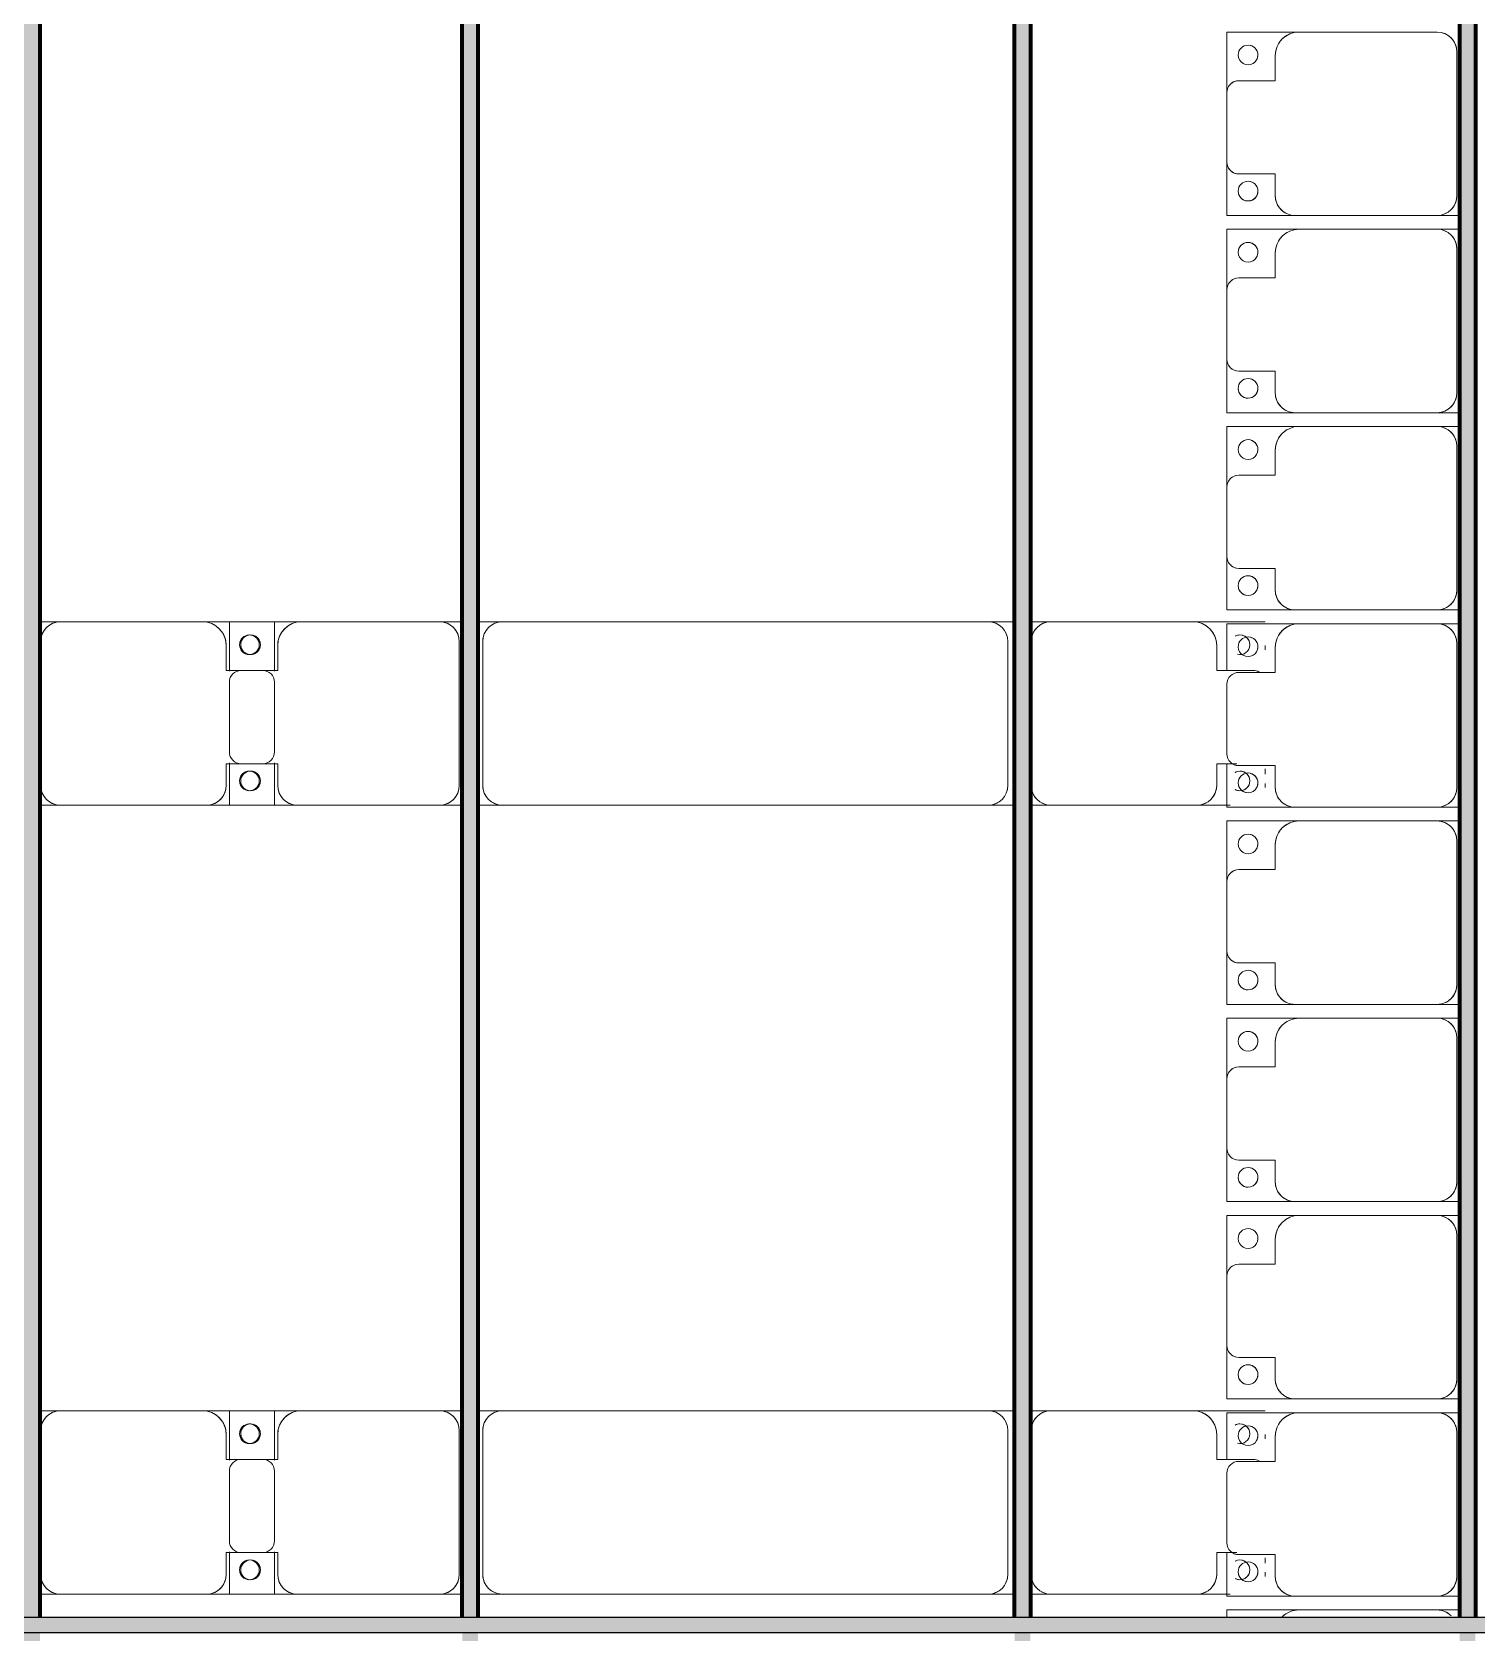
# Model space of a CAD drawing. Header units: millimetres. Extents: x -268744 to 115753, y -96240 to -10461.
# Drawn here: x -188074 to -184413, y -52647 to -48588 of the extents above; entities that cross this region are included whole.
import ezdxf

# ---------------------------------------------------------------- set-up
doc = ezdxf.new("R2010")
doc.units = ezdxf.units.MM
doc.layers.add('A-GENM', color=13, linetype='Continuous', lineweight=9)
doc.layers.add('S-BEAM', color=12, linetype='Continuous', lineweight=9)

# ---------------------------------------------------------------- blocks, each defined once
blk = doc.blocks.new('Dai phao do pin - DẢI PHAO ĐỠ PIN-V10-KHUNG KẾT CẤU BÈ PIN 1')
at = {"layer": 'A-GENM', "color": 7}
for p, q in [((65977.6, 241.6), (66029.7, 241.6)), ((65977.6, 241.6), (66029.7, 241.6)), ((66389.7, 241.6), (66029.7, 241.6)), ((66389.7, 241.6), (66572.2, 241.6)), ((66572.2, 241.6), (66389.7, 241.6)), ((66457.8, 241.6), (66640.3, 241.6)), ((66457.8, 116.2), (66457.8, 241.6)), ((66640.3, 241.6), (66457.8, 241.6)), ((66572.2, 241.6), (66572.2, 116.2)), ((66990.3, 241.6), (66640.3, 241.6)), ((66990.3, 241.6), (67047.6, 241.6)), ((66990.3, 241.6), (67047.6, 241.6)), ((67087.6, 241.6), (67149.7, 241.6)), ((67087.6, 241.6), (67149.7, 241.6)), ((68380.3, 241.6), (67149.7, 241.6)), ((68380.3, 241.6), (68447.6, 241.6)), ((68380.3, 241.6), (68447.6, 241.6)), ((68487.6, 241.6), (68539.7, 241.6)), ((68487.6, 241.6), (68539.7, 241.6)), ((68899.7, 241.6), (68539.7, 241.6)), ((68899.7, 241.6), (69082.2, 241.6)), ((69082.2, 241.6), (68899.7, 241.6)), ((65979.7, 191.6), (65979.7, -173.4)), ((66449.7, 118.2), (66449.7, 181.6)), ((66580.3, 181.6), (66580.3, 118.2)), ((67040.3, -173.4), (67040.3, 191.6)), ((67099.7, 191.6), (67099.7, -173.4)), ((68430.3, -173.4), (68430.3, 191.6)), ((68489.7, 191.6), (68489.7, -173.4)), ((68959.7, 118.2), (68959.7, 181.6)), ((69082.2, 181.2), (69082.2, 170.6)), ((69082.2, 170.6), (69082.2, 181.2)), ((66542.2, 118.2), (66449.7, 118.2)), ((66457.8, 88.2), (66457.8, -88.2)), ((66580.3, 118.2), (66487.8, 118.2)), ((66572.2, -88.2), (66572.2, 88.2)), ((69052.2, 118.2), (68959.7, 118.2)), ((66449.7, -173.4), (66449.7, -118.2)), ((66449.7, -118.2), (66542.2, -118.2)), ((66457.8, -223.4), (66457.8, -116.2)), ((66487.8, -118.2), (66580.3, -118.2)), ((66572.2, -116.2), (66572.2, -223.4)), ((66580.3, -118.2), (66580.3, -173.4)), ((68959.7, -173.4), (68959.7, -118.2)), ((68959.7, -118.2), (69010.6, -118.2)), ((69082.2, -131.3), (69082.2, -144.7)), ((69082.2, -144.7), (69082.2, -131.3)), ((69082.2, -168), (69082.2, -178.9)), ((69082.2, -178.9), (69082.2, -168)), ((66029.7, -223.4), (65977.6, -223.4)), ((66029.7, -223.4), (65977.6, -223.4)), ((66029.7, -223.4), (66399.7, -223.4)), ((66572.2, -223.4), (66399.7, -223.4)), ((66399.7, -223.4), (66572.2, -223.4)), ((66630.3, -223.4), (66457.8, -223.4)), ((66457.8, -223.4), (66630.3, -223.4)), ((66630.3, -223.4), (66990.3, -223.4)), ((67047.6, -223.4), (66990.3, -223.4)), ((67047.6, -223.4), (66990.3, -223.4)), ((67149.7, -223.4), (67087.6, -223.4)), ((67149.7, -223.4), (67087.6, -223.4)), ((67149.7, -223.4), (68380.3, -223.4)), ((68447.6, -223.4), (68380.3, -223.4)), ((68447.6, -223.4), (68380.3, -223.4)), ((68539.7, -223.4), (68487.6, -223.4)), ((68539.7, -223.4), (68487.6, -223.4)), ((68539.7, -223.4), (68909.7, -223.4)), ((68993.6, -223.4), (68909.7, -223.4)), ((68909.7, -223.4), (68993.6, -223.4))]:
    blk.add_line(p, q, dxfattribs=at)
for centre, radius, start, end in [((66029.7, 191.6), 50, 90, 180), ((66029.7, 191.6), 50, 105, 180), ((66389.7, 181.6), 60, 0, 90), ((66389.7, 181.6), 60, 0, 60), ((66508.6, 183.2), 25, 360, 180), ((66508.6, 183.2), 25, 360, 165), ((66511.4, 183.2), 25, 0, 180), ((66511.4, 183.2), 25, 90, 180), ((66511.4, 183.2), 25, 15, 75), ((66640.3, 181.6), 60, 90, 180), ((66640.3, 181.6), 60, 120, 180), ((66990.3, 191.6), 50, 0, 90), ((66990.3, 191.6), 50, 0, 75), ((67149.7, 191.6), 50, 90, 180), ((67149.7, 191.6), 50, 150, 180), ((67149.7, 191.6), 50, 105, 135), ((68380.3, 191.6), 50, 360, 90), ((68380.3, 191.6), 50, 60, 90), ((68380.3, 191.6), 50, 15, 30), ((68539.7, 191.6), 50, 90, 180), ((68539.7, 191.6), 50, 105, 180), ((68899.7, 181.6), 60, 360, 90), ((68899.7, 181.6), 60, 360, 60), ((69018.6, 183.2), 25, 0, 120), ((69018.6, 183.2), 25, 90, 120), ((69018.6, 183.2), 25, 0, 89.8669), ((66508.6, 183.2), 25, 180, 0), ((66511.4, 183.2), 25, 180, 0), ((66511.4, 183.2), 25, 180, 300), ((66508.6, 183.2), 25, 210, 360), ((66511.4, 183.2), 25, 330, 345), ((69018.6, 183.2), 25, 255, 0), ((69018.6, 183.2), 25, 255, 0), ((66487.8, 88.2), 30, 90, 180), ((66542.2, 88.2), 30, 0, 90), ((69052.2, 88.2), 30, 60, 90), ((66487.8, -88.2), 30, 180, 270), ((66542.2, -88.2), 30, 270, 360), ((66508.6, -161.8), 25, 360, 180), ((66508.6, -161.8), 25, 180, 360), ((66508.6, -161.8), 25, 105, 165), ((66508.6, -161.8), 25, 195, 360), ((66511.4, -161.8), 25, 0, 180), ((66511.4, -161.8), 25, 105, 180), ((66511.4, -161.8), 25, 180, 360), ((66511.4, -161.8), 25, 180, 270), ((66508.6, -161.8), 25, 360, 75), ((66511.4, -161.8), 25, 15, 75), ((69018.6, -161.8), 25, 0, 120), ((69018.6, -161.8), 25, 105, 120), ((69018.6, -161.8), 25, 240, 0), ((69018.6, -161.8), 25, 0, 89.8669), ((69018.6, -161.8), 25, 270.1331, 0), ((66029.7, -173.4), 50, 180, 270), ((66029.7, -173.4), 50, 180, 255), ((66399.7, -173.4), 50, 270, 360), ((66399.7, -173.4), 50, 285, 0), ((66511.4, -161.8), 25, 285, 345), ((66630.3, -173.4), 50, 180, 270), ((66630.3, -173.4), 50, 180, 255), ((66990.3, -173.4), 50, 270, 0), ((66990.3, -173.4), 50, 285, 0), ((67149.7, -173.4), 50, 180, 270), ((67149.7, -173.4), 50, 180, 210), ((68380.3, -173.4), 50, 270, 0), ((68380.3, -173.4), 50, 330, 0), ((68539.7, -173.4), 50, 180, 270), ((68539.7, -173.4), 50, 180, 255), ((68909.7, -173.4), 50, 270, 360), ((68909.7, -173.4), 50, 285, 360), ((69018.6, -161.8), 25, 240, 270), ((67149.7, -173.4), 50, 240, 270), ((68380.3, -173.4), 50, 285, 300)]:
    blk.add_arc(centre, radius, start, end, dxfattribs=at)
blk = doc.blocks.new('Dai phao do pin - DẢI PHAO ĐỠ PIN-V11-KHUNG KẾT CẤU BÈ PIN 1')
at = {"layer": 'A-GENM', "color": 7}
for p, q in [((65977.6, 241.6), (66029.7, 241.6)), ((65977.6, 241.6), (66029.7, 241.6)), ((66389.7, 241.6), (66029.7, 241.6)), ((66389.7, 241.6), (66572.2, 241.6)), ((66572.2, 241.6), (66389.7, 241.6)), ((66457.8, 241.6), (66640.3, 241.6)), ((66457.8, 116.2), (66457.8, 241.6)), ((66640.3, 241.6), (66457.8, 241.6)), ((66572.2, 241.6), (66572.2, 116.2)), ((66990.3, 241.6), (66640.3, 241.6)), ((66990.3, 241.6), (67047.6, 241.6)), ((66990.3, 241.6), (67047.6, 241.6)), ((67087.6, 241.6), (67149.7, 241.6)), ((67087.6, 241.6), (67149.7, 241.6)), ((68380.3, 241.6), (67149.7, 241.6)), ((68380.3, 241.6), (68447.6, 241.6)), ((68380.3, 241.6), (68447.6, 241.6)), ((68487.6, 241.6), (68539.7, 241.6)), ((68487.6, 241.6), (68539.7, 241.6)), ((68899.7, 241.6), (68539.7, 241.6)), ((68899.7, 241.6), (69082.2, 241.6)), ((69082.2, 241.6), (68899.7, 241.6)), ((65979.7, 191.6), (65979.7, -173.4)), ((66449.7, 118.2), (66449.7, 181.6)), ((66580.3, 181.6), (66580.3, 118.2)), ((67040.3, -173.4), (67040.3, 191.6)), ((67099.7, 191.6), (67099.7, -173.4)), ((68430.3, -173.4), (68430.3, 191.6)), ((68489.7, 191.6), (68489.7, -173.4)), ((68959.7, 118.2), (68959.7, 181.6)), ((69082.2, 181.2), (69082.2, 170.6)), ((69082.2, 170.6), (69082.2, 181.2)), ((66542.2, 118.2), (66449.7, 118.2)), ((66457.8, 88.2), (66457.8, -88.2)), ((66580.3, 118.2), (66487.8, 118.2)), ((66572.2, -88.2), (66572.2, 88.2)), ((69052.2, 118.2), (68959.7, 118.2)), ((66449.7, -173.4), (66449.7, -118.2)), ((66449.7, -118.2), (66542.2, -118.2)), ((66457.8, -223.4), (66457.8, -116.2)), ((66487.8, -118.2), (66580.3, -118.2)), ((66572.2, -116.2), (66572.2, -223.4)), ((66580.3, -118.2), (66580.3, -173.4)), ((68959.7, -173.4), (68959.7, -118.2)), ((68959.7, -118.2), (69010.6, -118.2)), ((69082.2, -131.3), (69082.2, -144.7)), ((69082.2, -144.7), (69082.2, -131.3)), ((69082.2, -168), (69082.2, -178.9)), ((69082.2, -178.9), (69082.2, -168)), ((66029.7, -223.4), (65977.6, -223.4)), ((66029.7, -223.4), (65977.6, -223.4)), ((66029.7, -223.4), (66399.7, -223.4)), ((66572.2, -223.4), (66399.7, -223.4)), ((66399.7, -223.4), (66572.2, -223.4)), ((66630.3, -223.4), (66457.8, -223.4)), ((66457.8, -223.4), (66630.3, -223.4)), ((66630.3, -223.4), (66990.3, -223.4)), ((67047.6, -223.4), (66990.3, -223.4)), ((67047.6, -223.4), (66990.3, -223.4)), ((67149.7, -223.4), (67087.6, -223.4)), ((67149.7, -223.4), (67087.6, -223.4)), ((67149.7, -223.4), (68380.3, -223.4)), ((68447.6, -223.4), (68380.3, -223.4)), ((68447.6, -223.4), (68380.3, -223.4)), ((68539.7, -223.4), (68487.6, -223.4)), ((68539.7, -223.4), (68487.6, -223.4)), ((68539.7, -223.4), (68909.7, -223.4)), ((68993.6, -223.4), (68909.7, -223.4)), ((68909.7, -223.4), (68993.6, -223.4))]:
    blk.add_line(p, q, dxfattribs=at)
for centre, radius, start, end in [((66029.7, 191.6), 50, 90, 180), ((66029.7, 191.6), 50, 105, 180), ((66389.7, 181.6), 60, 0, 90), ((66389.7, 181.6), 60, 0, 60), ((66508.6, 183.2), 25, 360, 180), ((66508.6, 183.2), 25, 360, 165), ((66511.4, 183.2), 25, 0, 180), ((66511.4, 183.2), 25, 90, 180), ((66511.4, 183.2), 25, 15, 75), ((66640.3, 181.6), 60, 90, 180), ((66640.3, 181.6), 60, 120, 180), ((66990.3, 191.6), 50, 0, 90), ((66990.3, 191.6), 50, 0, 75), ((67149.7, 191.6), 50, 90, 180), ((67149.7, 191.6), 50, 150, 180), ((67149.7, 191.6), 50, 105, 135), ((68380.3, 191.6), 50, 360, 90), ((68380.3, 191.6), 50, 60, 90), ((68380.3, 191.6), 50, 15, 30), ((68539.7, 191.6), 50, 90, 180), ((68539.7, 191.6), 50, 105, 180), ((68899.7, 181.6), 60, 360, 90), ((68899.7, 181.6), 60, 360, 60), ((69018.6, 183.2), 25, 0, 120), ((69018.6, 183.2), 25, 90, 120), ((69018.6, 183.2), 25, 0, 89.8669), ((66508.6, 183.2), 25, 180, 0), ((66511.4, 183.2), 25, 180, 0), ((66511.4, 183.2), 25, 180, 300), ((66508.6, 183.2), 25, 210, 360), ((66511.4, 183.2), 25, 330, 345), ((69018.6, 183.2), 25, 255, 0), ((69018.6, 183.2), 25, 255, 0), ((66487.8, 88.2), 30, 90, 180), ((66542.2, 88.2), 30, 0, 90), ((69052.2, 88.2), 30, 60, 90), ((66487.8, -88.2), 30, 180, 270), ((66542.2, -88.2), 30, 270, 360), ((66508.6, -161.8), 25, 360, 180), ((66508.6, -161.8), 25, 180, 360), ((66508.6, -161.8), 25, 105, 165), ((66508.6, -161.8), 25, 195, 360), ((66511.4, -161.8), 25, 0, 180), ((66511.4, -161.8), 25, 105, 180), ((66511.4, -161.8), 25, 180, 360), ((66511.4, -161.8), 25, 180, 270), ((66508.6, -161.8), 25, 360, 75), ((66511.4, -161.8), 25, 15, 75), ((69018.6, -161.8), 25, 0, 120), ((69018.6, -161.8), 25, 105, 120), ((69018.6, -161.8), 25, 240, 0), ((69018.6, -161.8), 25, 0, 89.8669), ((69018.6, -161.8), 25, 270.1331, 0), ((66029.7, -173.4), 50, 180, 270), ((66029.7, -173.4), 50, 180, 255), ((66399.7, -173.4), 50, 270, 360), ((66399.7, -173.4), 50, 285, 0), ((66511.4, -161.8), 25, 285, 345), ((66630.3, -173.4), 50, 180, 270), ((66630.3, -173.4), 50, 180, 255), ((66990.3, -173.4), 50, 270, 0), ((66990.3, -173.4), 50, 285, 0), ((67149.7, -173.4), 50, 180, 270), ((67149.7, -173.4), 50, 180, 210), ((68380.3, -173.4), 50, 270, 0), ((68380.3, -173.4), 50, 330, 0), ((68539.7, -173.4), 50, 180, 270), ((68539.7, -173.4), 50, 180, 255), ((68909.7, -173.4), 50, 270, 360), ((68909.7, -173.4), 50, 285, 360), ((69018.6, -161.8), 25, 240, 270), ((67149.7, -173.4), 50, 240, 270), ((68380.3, -173.4), 50, 285, 300)]:
    blk.add_arc(centre, radius, start, end, dxfattribs=at)
blk = doc.blocks.new('Dầm C52 - Hộp 40x60-V24-KHUNG KẾT CẤU BÈ PIN 1')
at = {"layer": 'S-BEAM', "lineweight": 25}
blk.add_hatch(color=4, dxfattribs=at).paths.add_polyline_path([(-145811, -20), (145811, -20), (145811, 20), (-145811, 20)])
at = {"layer": 'S-BEAM', "color": 4, "lineweight": 25}
for p, q in [((-145811, 20), (145811, 20)), ((145811, -20), (-145811, -20))]:
    blk.add_line(p, q, dxfattribs=at)
blk = doc.blocks.new('Dải phao đi lại kèm đỡ invester - DẢI PHAO ĐI LẠI-102783-KHUNG KẾT CẤU BÈ PIN 1')
at = {"layer": 'A-GENM', "color": 7}
for p, q in [((28673.4, -729.7), (28308.4, -729.7)), ((28723.4, -722.4), (28723.4, -779.7)), ((28723.4, -722.4), (28723.4, -779.7)), ((28758.4, -779.7), (28758.4, -722.4)), ((28758.4, -779.7), (28758.4, -722.4)), ((29173.4, -729.7), (28808.4, -729.7)), ((29223.4, -722.4), (29223.4, -779.7)), ((29223.4, -722.4), (29223.4, -779.7)), ((29258.4, -779.7), (29258.4, -722.4)), ((29258.4, -779.7), (29258.4, -722.4)), ((29673.4, -729.7), (29308.4, -729.7)), ((29723.4, -722.4), (29723.4, -779.7)), ((29723.4, -722.4), (29723.4, -779.7)), ((29758.4, -779.7), (29758.4, -722.4)), ((29758.4, -779.7), (29758.4, -722.4)), ((30173.4, -729.7), (29808.4, -729.7)), ((30223.4, -722.4), (30223.4, -779.7)), ((30223.4, -722.4), (30223.4, -779.7)), ((30258.4, -779.7), (30258.4, -722.4)), ((30258.4, -779.7), (30258.4, -722.4)), ((30673.4, -729.7), (30308.4, -729.7)), ((30723.4, -722.4), (30723.4, -779.7)), ((30723.4, -722.4), (30723.4, -779.7)), ((30758.4, -779.7), (30758.4, -722.4)), ((30758.4, -779.7), (30758.4, -722.4)), ((31173.4, -729.7), (30808.4, -729.7)), ((31223.4, -722.4), (31223.4, -779.7)), ((31223.4, -722.4), (31223.4, -779.7)), ((31258.4, -779.7), (31258.4, -722.4)), ((31258.4, -779.7), (31258.4, -722.4)), ((31673.4, -729.7), (31308.4, -729.7)), ((31723.4, -722.4), (31723.4, -779.7)), ((31723.4, -722.4), (31723.4, -779.7)), ((31758.4, -779.7), (31758.4, -722.4)), ((31758.4, -779.7), (31758.4, -722.4)), ((32173.4, -729.7), (31808.4, -729.7)), ((32223.4, -722.4), (32223.4, -779.7)), ((32223.4, -722.4), (32223.4, -779.7)), ((32258.4, -779.7), (32258.4, -722.4)), ((32258.4, -779.7), (32258.4, -722.4)), ((28258.4, -779.7), (28258.4, -1129.7)), ((28723.4, -1139.7), (28723.4, -779.7)), ((28758.4, -779.7), (28758.4, -1129.7)), ((29223.4, -1139.7), (29223.4, -779.7)), ((29258.4, -779.7), (29258.4, -1129.7)), ((29723.4, -1139.7), (29723.4, -779.7)), ((29758.4, -779.7), (29758.4, -1129.7)), ((30223.4, -1139.7), (30223.4, -779.7)), ((30258.4, -779.7), (30258.4, -1129.7)), ((30723.4, -1139.7), (30723.4, -779.7)), ((30758.4, -779.7), (30758.4, -1129.7)), ((31223.4, -1139.7), (31223.4, -779.7)), ((31258.4, -779.7), (31258.4, -1129.7)), ((31723.4, -1139.7), (31723.4, -779.7)), ((31758.4, -779.7), (31758.4, -1129.7)), ((32223.4, -1139.7), (32223.4, -779.7)), ((32258.4, -779.7), (32258.4, -1129.7)), ((28258.4, -1312.2), (28258.4, -1129.7)), ((28258.4, -1129.7), (28258.4, -1312.2)), ((28758.4, -1312.2), (28758.4, -1129.7)), ((28758.4, -1129.7), (28758.4, -1312.2)), ((29258.4, -1312.2), (29258.4, -1129.7)), ((29258.4, -1129.7), (29258.4, -1312.2)), ((29758.4, -1312.2), (29758.4, -1129.7)), ((29758.4, -1129.7), (29758.4, -1312.2)), ((30258.4, -1312.2), (30258.4, -1129.7)), ((30258.4, -1129.7), (30258.4, -1312.2)), ((30758.4, -1312.2), (30758.4, -1129.7)), ((30758.4, -1129.7), (30758.4, -1312.2)), ((31258.4, -1312.2), (31258.4, -1129.7)), ((31258.4, -1129.7), (31258.4, -1312.2)), ((31758.4, -1312.2), (31758.4, -1129.7)), ((31758.4, -1129.7), (31758.4, -1312.2)), ((32258.4, -1312.2), (32258.4, -1129.7)), ((32258.4, -1129.7), (32258.4, -1312.2)), ((28723.4, -1139.7), (28723.4, -1312.2)), ((28723.4, -1312.2), (28723.4, -1139.7)), ((29223.4, -1139.7), (29223.4, -1312.2)), ((29223.4, -1312.2), (29223.4, -1139.7)), ((29723.4, -1139.7), (29723.4, -1312.2)), ((29723.4, -1312.2), (29723.4, -1139.7)), ((30223.4, -1139.7), (30223.4, -1312.2)), ((30223.4, -1312.2), (30223.4, -1139.7)), ((30723.4, -1139.7), (30723.4, -1312.2)), ((30723.4, -1312.2), (30723.4, -1139.7)), ((31223.4, -1139.7), (31223.4, -1312.2)), ((31223.4, -1312.2), (31223.4, -1139.7)), ((31723.4, -1139.7), (31723.4, -1312.2)), ((31723.4, -1312.2), (31723.4, -1139.7)), ((32223.4, -1139.7), (32223.4, -1312.2)), ((32223.4, -1312.2), (32223.4, -1139.7)), ((28318.4, -1189.7), (28381.8, -1189.7)), ((28381.8, -1189.7), (28381.8, -1282.2)), ((28618.2, -1282.2), (28618.2, -1189.7)), ((28618.2, -1189.7), (28673.4, -1189.7)), ((28818.4, -1189.7), (28881.8, -1189.7)), ((28881.8, -1189.7), (28881.8, -1282.2)), ((29118.2, -1282.2), (29118.2, -1189.7)), ((29118.2, -1189.7), (29173.4, -1189.7)), ((29318.4, -1189.7), (29381.8, -1189.7)), ((29381.8, -1189.7), (29381.8, -1282.2)), ((29618.2, -1282.2), (29618.2, -1189.7)), ((29618.2, -1189.7), (29673.4, -1189.7)), ((29818.4, -1189.7), (29881.8, -1189.7)), ((29881.8, -1189.7), (29881.8, -1282.2)), ((30118.2, -1282.2), (30118.2, -1189.7)), ((30118.2, -1189.7), (30173.4, -1189.7)), ((30318.4, -1189.7), (30381.8, -1189.7)), ((30381.8, -1189.7), (30381.8, -1282.2)), ((30618.2, -1282.2), (30618.2, -1189.7)), ((30618.2, -1189.7), (30673.4, -1189.7)), ((30818.4, -1189.7), (30881.8, -1189.7)), ((30881.8, -1189.7), (30881.8, -1282.2)), ((31118.2, -1282.2), (31118.2, -1189.7)), ((31118.2, -1189.7), (31173.4, -1189.7)), ((31318.4, -1189.7), (31381.8, -1189.7)), ((31381.8, -1189.7), (31381.8, -1282.2)), ((31618.2, -1282.2), (31618.2, -1189.7)), ((31618.2, -1189.7), (31673.4, -1189.7)), ((31818.4, -1189.7), (31881.8, -1189.7)), ((31881.8, -1189.7), (31881.8, -1282.2)), ((32118.2, -1282.2), (32118.2, -1189.7)), ((32118.2, -1189.7), (32173.4, -1189.7)), ((28411.8, -1312.2), (28258.4, -1312.2)), ((28258.4, -1312.2), (28411.8, -1312.2)), ((28411.8, -1312.2), (28588.2, -1312.2)), ((28723.4, -1312.2), (28588.2, -1312.2)), ((28588.2, -1312.2), (28723.4, -1312.2)), ((28911.8, -1312.2), (28758.4, -1312.2)), ((28758.4, -1312.2), (28911.8, -1312.2)), ((28911.8, -1312.2), (29088.2, -1312.2)), ((29223.4, -1312.2), (29088.2, -1312.2)), ((29088.2, -1312.2), (29223.4, -1312.2)), ((29411.8, -1312.2), (29258.4, -1312.2)), ((29258.4, -1312.2), (29411.8, -1312.2)), ((29411.8, -1312.2), (29588.2, -1312.2)), ((29723.4, -1312.2), (29588.2, -1312.2)), ((29588.2, -1312.2), (29723.4, -1312.2)), ((29876.8, -1312.2), (29758.4, -1312.2)), ((29758.4, -1312.2), (29876.8, -1312.2)), ((29911.8, -1312.2), (30088.2, -1312.2)), ((30223.4, -1312.2), (30113.2, -1312.2)), ((30113.2, -1312.2), (30223.4, -1312.2)), ((30411.8, -1312.2), (30258.4, -1312.2)), ((30258.4, -1312.2), (30411.8, -1312.2)), ((30411.8, -1312.2), (30588.2, -1312.2)), ((30723.4, -1312.2), (30588.2, -1312.2)), ((30588.2, -1312.2), (30723.4, -1312.2)), ((30911.8, -1312.2), (30758.4, -1312.2)), ((30758.4, -1312.2), (30911.8, -1312.2)), ((30911.8, -1312.2), (31088.2, -1312.2)), ((31223.4, -1312.2), (31088.2, -1312.2)), ((31088.2, -1312.2), (31223.4, -1312.2)), ((31411.8, -1312.2), (31258.4, -1312.2)), ((31258.4, -1312.2), (31411.8, -1312.2)), ((31411.8, -1312.2), (31588.2, -1312.2)), ((31723.4, -1312.2), (31588.2, -1312.2)), ((31588.2, -1312.2), (31723.4, -1312.2)), ((31876.8, -1312.2), (31758.4, -1312.2)), ((31758.4, -1312.2), (31876.8, -1312.2)), ((31911.8, -1312.2), (32088.2, -1312.2)), ((32223.4, -1312.2), (32113.2, -1312.2)), ((32113.2, -1312.2), (32223.4, -1312.2)), ((32276.8, -1312.2), (32258.4, -1312.2)), ((32258.4, -1312.2), (32276.8, -1312.2))]:
    blk.add_line(p, q, dxfattribs=at)
for centre, radius, start, end in [((28308.4, -779.7), 50, 90, 180), ((28308.4, -779.7), 50, 90, 165), ((28673.4, -779.7), 50, 0, 90), ((28673.4, -779.7), 50, 15, 90), ((28808.4, -779.7), 50, 90, 180), ((28808.4, -779.7), 50, 90, 165), ((29173.4, -779.7), 50, 0, 90), ((29173.4, -779.7), 50, 15, 90), ((29308.4, -779.7), 50, 90, 180), ((29308.4, -779.7), 50, 90, 165), ((29673.4, -779.7), 50, 360, 90), ((29673.4, -779.7), 50, 15, 90), ((29808.4, -779.7), 50, 90, 180), ((29808.4, -779.7), 50, 90, 165), ((30173.4, -779.7), 50, 0, 90), ((30173.4, -779.7), 50, 15, 90), ((30308.4, -779.7), 50, 90, 180), ((30308.4, -779.7), 50, 90, 165), ((30673.4, -779.7), 50, 360, 90), ((30673.4, -779.7), 50, 15, 90), ((30808.4, -779.7), 50, 90, 180), ((30808.4, -779.7), 50, 90, 165), ((31173.4, -779.7), 50, 360, 90), ((31173.4, -779.7), 50, 15, 90), ((31308.4, -779.7), 50, 90, 180), ((31308.4, -779.7), 50, 90, 165), ((31673.4, -779.7), 50, 360, 90), ((31673.4, -779.7), 50, 15, 90), ((31808.4, -779.7), 50, 90, 180), ((31808.4, -779.7), 50, 90, 165), ((32173.4, -779.7), 50, 360, 90), ((32173.4, -779.7), 50, 15, 90), ((32308.4, -779.7), 50, 135, 180), ((32308.4, -779.7), 50, 135, 165), ((28318.4, -1129.7), 60, 180, 270), ((28818.4, -1129.7), 60, 180, 270), ((29318.4, -1129.7), 60, 180, 270), ((29818.4, -1129.7), 60, 180, 270), ((30318.4, -1129.7), 60, 180, 270), ((30818.4, -1129.7), 60, 180, 270), ((31318.4, -1129.7), 60, 180, 270), ((31818.4, -1129.7), 60, 180, 270), ((32318.4, -1129.7), 60, 180, 225), ((28318.4, -1129.7), 60, 210, 270), ((28673.4, -1139.7), 50, 270, 0), ((28673.4, -1139.7), 50, 270, 345), ((28818.4, -1129.7), 60, 210, 270), ((29173.4, -1139.7), 50, 270, 0), ((29173.4, -1139.7), 50, 270, 345), ((29318.4, -1129.7), 60, 210, 270), ((29673.4, -1139.7), 50, 270, 0), ((29673.4, -1139.7), 50, 270, 345), ((29818.4, -1129.7), 60, 210, 270), ((30173.4, -1139.7), 50, 270, 0), ((30173.4, -1139.7), 50, 270, 345), ((30318.4, -1129.7), 60, 210, 270), ((30673.4, -1139.7), 50, 270, 0), ((30673.4, -1139.7), 50, 270, 345), ((30818.4, -1129.7), 60, 210, 270), ((31173.4, -1139.7), 50, 270, 0), ((31173.4, -1139.7), 50, 270, 345), ((31318.4, -1129.7), 60, 210, 270), ((31673.4, -1139.7), 50, 270, 360), ((31673.4, -1139.7), 50, 270, 345), ((31818.4, -1129.7), 60, 210, 270), ((32173.4, -1139.7), 50, 270, 0), ((32173.4, -1139.7), 50, 270, 345), ((32318.4, -1129.7), 60, 210, 225), ((28316.8, -1258.6), 25, 90, 270), ((28316.8, -1258.6), 25, 90, 165), ((28316.8, -1258.6), 25, 270, 90), ((28316.8, -1258.6), 25, 60, 90), ((28316.8, -1258.6), 25, 270, 30), ((28661.8, -1258.6), 25, 90, 270), ((28661.8, -1258.6), 25, 90, 165), ((28661.8, -1258.6), 25, 270, 90), ((28661.8, -1258.6), 25, 15, 90), ((28816.8, -1258.6), 25, 90, 270), ((28816.8, -1258.6), 25, 90, 165), ((28816.8, -1258.6), 25, 270, 90), ((28816.8, -1258.6), 25, 60, 90), ((28816.8, -1258.6), 25, 270, 30), ((29161.8, -1258.6), 25, 90, 270), ((29161.8, -1258.6), 25, 90, 165), ((29161.8, -1258.6), 25, 270, 90), ((29161.8, -1258.6), 25, 15, 90), ((29316.8, -1258.6), 25, 90, 270), ((29316.8, -1258.6), 25, 90, 165), ((29316.8, -1258.6), 25, 270, 90), ((29316.8, -1258.6), 25, 60, 90), ((29316.8, -1258.6), 25, 270, 30), ((29661.8, -1258.6), 25, 90, 270), ((29661.8, -1258.6), 25, 90, 165), ((29661.8, -1258.6), 25, 270, 90), ((29661.8, -1258.6), 25, 15, 90), ((29816.8, -1258.6), 25, 90, 270), ((29816.8, -1258.6), 25, 90, 165), ((29816.8, -1258.6), 25, 270, 90), ((29816.8, -1258.6), 25, 60, 90), ((29816.8, -1258.6), 25, 270, 30), ((30161.8, -1258.6), 25, 90, 270), ((30161.8, -1258.6), 25, 90, 165), ((30161.8, -1258.6), 25, 270, 90), ((30161.8, -1258.6), 25, 15, 90), ((30316.8, -1258.6), 25, 90, 270), ((30316.8, -1258.6), 25, 90, 165), ((30316.8, -1258.6), 25, 270, 90), ((30316.8, -1258.6), 25, 60, 90), ((30316.8, -1258.6), 25, 270, 30), ((30661.8, -1258.6), 25, 90, 270), ((30661.8, -1258.6), 25, 90, 165), ((30661.8, -1258.6), 25, 270, 90), ((30661.8, -1258.6), 25, 15, 90), ((30816.8, -1258.6), 25, 90, 270), ((30816.8, -1258.6), 25, 90, 165), ((30816.8, -1258.6), 25, 270, 90), ((30816.8, -1258.6), 25, 60, 90), ((30816.8, -1258.6), 25, 270, 30), ((31161.8, -1258.6), 25, 90, 270), ((31161.8, -1258.6), 25, 90, 165), ((31161.8, -1258.6), 25, 270, 90), ((31161.8, -1258.6), 25, 15, 90), ((31316.8, -1258.6), 25, 90, 270), ((31316.8, -1258.6), 25, 90, 165), ((31316.8, -1258.6), 25, 270, 90), ((31316.8, -1258.6), 25, 60, 90), ((31316.8, -1258.6), 25, 270, 30), ((31661.8, -1258.6), 25, 90, 270), ((31661.8, -1258.6), 25, 90, 165), ((31661.8, -1258.6), 25, 270, 90), ((31661.8, -1258.6), 25, 15, 90), ((31816.8, -1258.6), 25, 90, 270), ((31816.8, -1258.6), 25, 90, 165), ((31816.8, -1258.6), 25, 270, 90), ((31816.8, -1258.6), 25, 60, 90), ((31816.8, -1258.6), 25, 270, 30), ((32161.8, -1258.6), 25, 90, 270), ((32161.8, -1258.6), 25, 90, 165), ((32161.8, -1258.6), 25, 270, 90), ((32161.8, -1258.6), 25, 15, 90), ((28316.8, -1258.6), 25, 180, 270), ((28411.8, -1282.2), 30, 180, 270), ((28411.8, -1282.2), 30, 195, 225), ((28411.8, -1282.2), 30, 195, 255), ((28411.8, -1282.2), 30, 195, 225), ((28588.2, -1282.2), 30, 270, 0), ((28588.2, -1282.2), 30, 285, 345), ((28588.2, -1282.2), 30, 315, 345), ((28588.2, -1282.2), 30, 315, 345), ((28661.8, -1258.6), 25, 180, 270), ((28661.8, -1258.6), 25, 270, 0), ((28816.8, -1258.6), 25, 180, 270), ((28911.8, -1282.2), 30, 180, 270), ((28911.8, -1282.2), 30, 195, 225), ((28911.8, -1282.2), 30, 195, 255), ((28911.8, -1282.2), 30, 195, 225), ((29088.2, -1282.2), 30, 270, 360), ((29088.2, -1282.2), 30, 285, 345), ((29088.2, -1282.2), 30, 315, 345), ((29088.2, -1282.2), 30, 315, 345), ((29161.8, -1258.6), 25, 180, 270), ((29161.8, -1258.6), 25, 270, 0), ((29316.8, -1258.6), 25, 180, 270), ((29411.8, -1282.2), 30, 180, 270), ((29411.8, -1282.2), 30, 195, 225), ((29411.8, -1282.2), 30, 195, 255), ((29411.8, -1282.2), 30, 195, 225), ((29588.2, -1282.2), 30, 270, 0), ((29588.2, -1282.2), 30, 285, 345), ((29588.2, -1282.2), 30, 315, 345), ((29588.2, -1282.2), 30, 315, 345), ((29661.8, -1258.6), 25, 180, 270), ((29661.8, -1258.6), 25, 270, 0), ((29816.8, -1258.6), 25, 180, 270), ((29911.8, -1282.2), 30, 180, 270), ((30088.2, -1282.2), 30, 270, 0), ((30088.2, -1282.2), 30, 330, 345), ((30088.2, -1282.2), 30, 330, 345), ((30161.8, -1258.6), 25, 180, 270), ((30161.8, -1258.6), 25, 270, 0), ((30316.8, -1258.6), 25, 180, 270), ((30411.8, -1282.2), 30, 180, 270), ((30411.8, -1282.2), 30, 195, 225), ((30411.8, -1282.2), 30, 195, 255), ((30411.8, -1282.2), 30, 195, 225), ((30588.2, -1282.2), 30, 270, 0), ((30588.2, -1282.2), 30, 285, 345), ((30588.2, -1282.2), 30, 315, 345), ((30588.2, -1282.2), 30, 315, 345), ((30661.8, -1258.6), 25, 180, 270), ((30661.8, -1258.6), 25, 270, 0), ((30816.8, -1258.6), 25, 180, 270), ((30911.8, -1282.2), 30, 180, 270), ((30911.8, -1282.2), 30, 195, 225), ((30911.8, -1282.2), 30, 195, 255), ((30911.8, -1282.2), 30, 195, 225), ((31088.2, -1282.2), 30, 270, 0), ((31088.2, -1282.2), 30, 285, 345), ((31088.2, -1282.2), 30, 315, 345), ((31088.2, -1282.2), 30, 315, 345), ((31161.8, -1258.6), 25, 180, 270), ((31161.8, -1258.6), 25, 270, 0), ((31316.8, -1258.6), 25, 180, 270), ((31411.8, -1282.2), 30, 180, 270), ((31411.8, -1282.2), 30, 195, 225), ((31411.8, -1282.2), 30, 195, 255), ((31411.8, -1282.2), 30, 195, 225), ((31588.2, -1282.2), 30, 270, 0), ((31588.2, -1282.2), 30, 285, 345), ((31588.2, -1282.2), 30, 315, 345), ((31588.2, -1282.2), 30, 315, 345), ((31661.8, -1258.6), 25, 180, 270), ((31661.8, -1258.6), 25, 270, 0), ((31816.8, -1258.6), 25, 180, 270), ((31911.8, -1282.2), 30, 180, 270), ((32088.2, -1282.2), 30, 270, 360), ((32088.2, -1282.2), 30, 330, 345), ((32088.2, -1282.2), 30, 330, 345), ((32161.8, -1258.6), 25, 180, 270), ((32161.8, -1258.6), 25, 270, 0), ((28588.2, -1282.2), 30, 285, 300), ((28588.2, -1282.2), 30, 285, 300), ((29088.2, -1282.2), 30, 285, 300), ((29088.2, -1282.2), 30, 285, 300), ((29588.2, -1282.2), 30, 285, 300), ((29588.2, -1282.2), 30, 285, 300), ((30588.2, -1282.2), 30, 285, 300), ((30588.2, -1282.2), 30, 285, 300), ((31088.2, -1282.2), 30, 285, 300), ((31088.2, -1282.2), 30, 285, 300), ((31588.2, -1282.2), 30, 285, 300), ((31588.2, -1282.2), 30, 285, 300)]:
    blk.add_arc(centre, radius, start, end, dxfattribs=at)
blk = doc.blocks.new('Dầm C52 - Dầm C52-102503-KHUNG KẾT CẤU BÈ PIN 1')
at = {"layer": 'S-BEAM', "lineweight": 140}
h = blk.add_hatch(color=1, dxfattribs=at)
h.paths.add_polyline_path([(-25480.9, 20), (-25480.9, -20), (-25440.9, -20), (-25440.9, 20)])
h.paths.add_polyline_path([(-25400.9, 20), (-25400.9, -20), (-19440.9, -20), (-19443, 20), (-24983.5, 20)])
h.paths.add_polyline_path([(-19400.9, 20), (-19400.9, -20), (-13440.9, -20), (-13440.9, 20), (-17596.2, 20)])
h.paths.add_polyline_path([(-13400.9, -20), (-7440.9, -20), (-7440.9, 20), (-13400.9, 20)])
h.paths.add_polyline_path([(-7400.9, -20), (-1440.9, -20), (-1440.9, 20), (-7400.9, 20)])
h.paths.add_polyline_path([(-1400.9, -20), (4559.1, -20), (4559.1, 20), (-1400.9, 20)])
h.paths.add_polyline_path([(4599.1, -20), (10559.1, -20), (10559.1, 20), (4599.1, 20)])
h.paths.add_polyline_path([(10599.1, 20), (10599.1, -20), (16559.1, -20), (16559.1, 20), (11952.8, 20)])
h.paths.add_polyline_path([(16599.1, -20), (22559.1, -20), (22559.1, 20), (16599.1, 20)])
h.paths.add_polyline_path([(22599.1, -20), (25259.1, -20), (25259.1, 20), (22599.1, 20)])
h.paths.add_polyline_path([(25299.1, -20), (25441.8, -20), (25441.8, 20), (25299.1, 20)])
at = {"layer": 'S-BEAM', "color": 1, "lineweight": 140}
blk.add_line((-1440.9, -20), (-7400.9, -20), dxfattribs=at)
blk = doc.blocks.new('Dầm C52 - Dầm C52-V2-KHUNG KẾT CẤU BÈ PIN 1')
at = {"layer": 'S-BEAM', "lineweight": 140}
h = blk.add_hatch(color=1, dxfattribs=at)
h.paths.add_polyline_path([(-25480.9, 20), (-25480.9, -20), (-25440.9, -20), (-25440.9, 20)])
h.paths.add_polyline_path([(-25400.9, 20), (-25400.9, -20), (-19440.9, -20), (-19443, 20), (-24983.5, 20)])
h.paths.add_polyline_path([(-19400.9, 20), (-19400.9, -20), (-13440.9, -20), (-13440.9, 20), (-18519.6, 20)])
h.paths.add_polyline_path([(-13400.9, -20), (-7440.9, -20), (-7440.9, 20), (-13400.9, 20)])
h.paths.add_polyline_path([(-7400.9, 20), (-7400.9, -20), (-1440.9, -20), (-1440.9, 20), (-6515.3, 20)])
h.paths.add_polyline_path([(-1400.9, 20), (-1400.9, -20), (4559.1, -20), (4559.1, 20), (-974.9, 20)])
h.paths.add_polyline_path([(4599.1, -20), (10559.1, -20), (10559.1, 20), (4599.1, 20)])
h.paths.add_polyline_path([(10599.1, -20), (16559.1, -20), (16559.1, 20), (10599.1, 20)])
h.paths.add_polyline_path([(16599.1, 20), (16599.1, -20), (22559.1, -20), (22559.1, 20), (17493.2, 20)])
h.paths.add_polyline_path([(22599.1, 20), (22599.1, -20), (25259.1, -20), (25259.1, 20), (23033.7, 20)])
h.paths.add_polyline_path([(25299.1, -20), (25480.9, -20), (25480.9, 20), (25299.1, 20)])
at = {"layer": 'S-BEAM', "color": 1, "lineweight": 140}
for p, q in [((-7400.9, 20), (-1440.9, 20)), ((-1440.9, -20), (-7400.9, -20))]:
    blk.add_line(p, q, dxfattribs=at)
blk = doc.blocks.new('Dầm C52 - Dầm C52-V19-KHUNG KẾT CẤU BÈ PIN 1')
at = {"layer": 'S-BEAM', "lineweight": 140}
h = blk.add_hatch(color=1, dxfattribs=at)
h.paths.add_polyline_path([(-25480.9, 20), (-25480.9, -20), (-25440.9, -20), (-25445.2, 20)])
h.paths.add_polyline_path([(-25400.9, -20), (-19440.9, -20), (-19443, 20), (-25400.9, 20)])
h.paths.add_polyline_path([(-19400.9, -20), (-13440.9, -20), (-13440.9, 20), (-19400.9, 20)])
h.paths.add_polyline_path([(-13400.9, -20), (-7440.9, -20), (-7440.9, 20), (-13400.9, 20)])
h.paths.add_polyline_path([(-7400.9, -20), (-1440.9, -20), (-1440.9, 20), (-7400.9, 20)])
h.paths.add_polyline_path([(-1400.9, -20), (4559.1, -20), (4559.1, 20), (-1400.9, 20)])
h.paths.add_polyline_path([(4599.1, -20), (10559.1, -20), (10559.1, 20), (4599.1, 20)])
h.paths.add_polyline_path([(10599.1, -20), (16559.1, -20), (16559.1, 20), (10599.1, 20)])
h.paths.add_polyline_path([(16599.1, -20), (22559.1, -20), (22559.1, 20), (16599.1, 20)])
h.paths.add_polyline_path([(22599.1, -20), (25259.1, -20), (25259.1, 20), (22599.1, 20)])
h.paths.add_polyline_path([(25299.1, 20), (25299.1, -20), (25441.8, -20), (25441.8, 20)])
at = {"layer": 'S-BEAM', "color": 1, "lineweight": 140}
for p, q in [((-7400.9, 20), (-1440.9, 20)), ((-1440.9, -20), (-7400.9, -20))]:
    blk.add_line(p, q, dxfattribs=at)
blk = doc.blocks.new('Dầm C52 - Dầm C52-V1-KHUNG KẾT CẤU BÈ PIN 1')
at = {"layer": 'S-BEAM', "lineweight": 140}
h = blk.add_hatch(color=1, dxfattribs=at)
h.paths.add_polyline_path([(-25480.9, 20), (-25480.9, -20), (-25440.9, -20), (-25445.2, 20)])
h.paths.add_polyline_path([(-25400.9, -20), (-19440.9, -20), (-19443, 20), (-25400.9, 20)])
h.paths.add_polyline_path([(-19400.9, 20), (-19400.9, -20), (-13440.9, -20), (-13440.9, 20), (-18981.3, 20)])
h.paths.add_polyline_path([(-13400.9, -20), (-7440.9, -20), (-7440.9, 20), (-13400.9, 20)])
h.paths.add_polyline_path([(-7400.9, 20), (-7400.9, -20), (-1440.9, -20), (-1440.9, 20), (-6977, 20)])
h.paths.add_polyline_path([(-1400.9, -20), (4559.1, -20), (4559.1, 20), (-1400.9, 20)])
h.paths.add_polyline_path([(4599.1, 20), (4599.1, -20), (10559.1, -20), (10559.1, 20), (5027.2, 20)])
h.paths.add_polyline_path([(10599.1, -20), (16559.1, -20), (16559.1, 20), (10599.1, 20)])
h.paths.add_polyline_path([(16599.1, 20), (16599.1, -20), (22559.1, -20), (22559.1, 20), (17031.5, 20)])
h.paths.add_polyline_path([(22599.1, -20), (25259.1, -20), (25259.1, 20), (22599.1, 20)])
h.paths.add_polyline_path([(25299.1, -20), (25480.9, -20), (25480.9, 20), (25299.1, 20)])
at = {"layer": 'S-BEAM', "color": 1, "lineweight": 140}
for p, q in [((-7400.9, 20), (-1440.9, 20)), ((-1440.9, -20), (-7400.9, -20))]:
    blk.add_line(p, q, dxfattribs=at)
blk = doc.blocks.new('be pin 1_rvt-1-KHUNG KẾT CẤU BÈ PIN 1')
at = {"layer": 'A-GENM', "lineweight": 9, "rotation": 270.0000000003262}
blk.add_blockref('Dải phao đi lại kèm đỡ invester - DẢI PHAO ĐI LẠI-102783-KHUNG KẾT CẤU BÈ PIN 1', (-183734, -20329.7), dxfattribs=at)
at = {"layer": 'A-GENM', "lineweight": 9}
for name, p in [('Dai phao do pin - DẢI PHAO ĐỠ PIN-V11-KHUNG KẾT CẤU BÈ PIN 1', (-254031.8, -50324.7)), ('Dai phao do pin - DẢI PHAO ĐỠ PIN-V10-KHUNG KẾT CẤU BÈ PIN 1', (-254031.8, -52324.7))]:
    blk.add_blockref(name, p, dxfattribs=at)
at = {"layer": 'S-BEAM', "lineweight": 9, "rotation": 90.00000000032618}
for name, p in [('Dầm C52 - Dầm C52-102503-KHUNG KẾT CẤU BÈ PIN 1', (-188074.1, -45205.6)), ('Dầm C52 - Dầm C52-V2-KHUNG KẾT CẤU BÈ PIN 1', (-186964.1, -45205.6)), ('Dầm C52 - Dầm C52-V19-KHUNG KẾT CẤU BÈ PIN 1', (-185564.1, -45205.6)), ('Dầm C52 - Dầm C52-V1-KHUNG KẾT CẤU BÈ PIN 1', (-184436.4, -45205.6))]:
    blk.add_blockref(name, p, dxfattribs=at)
at = {"layer": 'S-BEAM', "lineweight": 9}
blk.add_blockref('Dầm C52 - Hộp 40x60-V24-KHUNG KẾT CẤU BÈ PIN 1', (-110896.7, -52626.5), dxfattribs=at)

msp = doc.modelspace()

# ---------------------------------------------------------------- block references
at = {"lineweight": 5}
msp.add_blockref('be pin 1_rvt-1-KHUNG KẾT CẤU BÈ PIN 1', (0, 0), dxfattribs=at)

doc.saveas('drawing.dxf')
